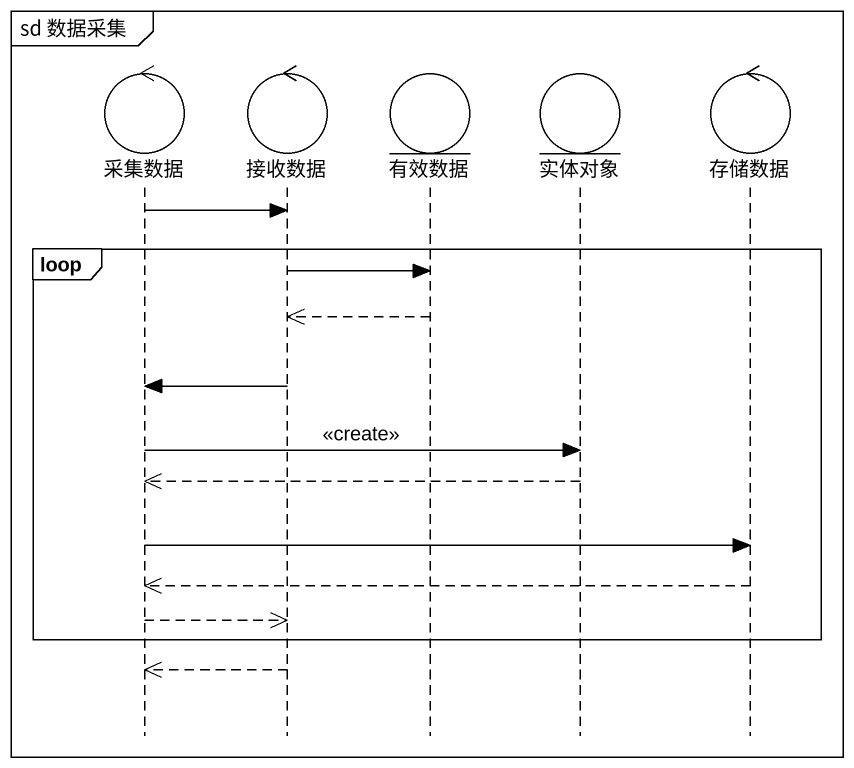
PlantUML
@startuml
mainframe sd 数据采集
hide footbox
control 采集数据 #FFFFFF
control 接收数据 #FFFFFF
entity 有效数据 #FFFFFF
entity 实体对象 #FFFFFF
control 存储数据 #FFFFFF

采集数据 -> 接收数据
loop
  接收数据 -> 有效数据
  有效数据 -->> 接收数据
  接收数据 -> 采集数据
  采集数据 -> 实体对象 : <<create>>
  实体对象 -->> 采集数据
  采集数据 -> 存储数据
  存储数据 -->> 采集数据
  采集数据 -->> 接收数据
end
接收数据 -->> 采集数据
@enduml
